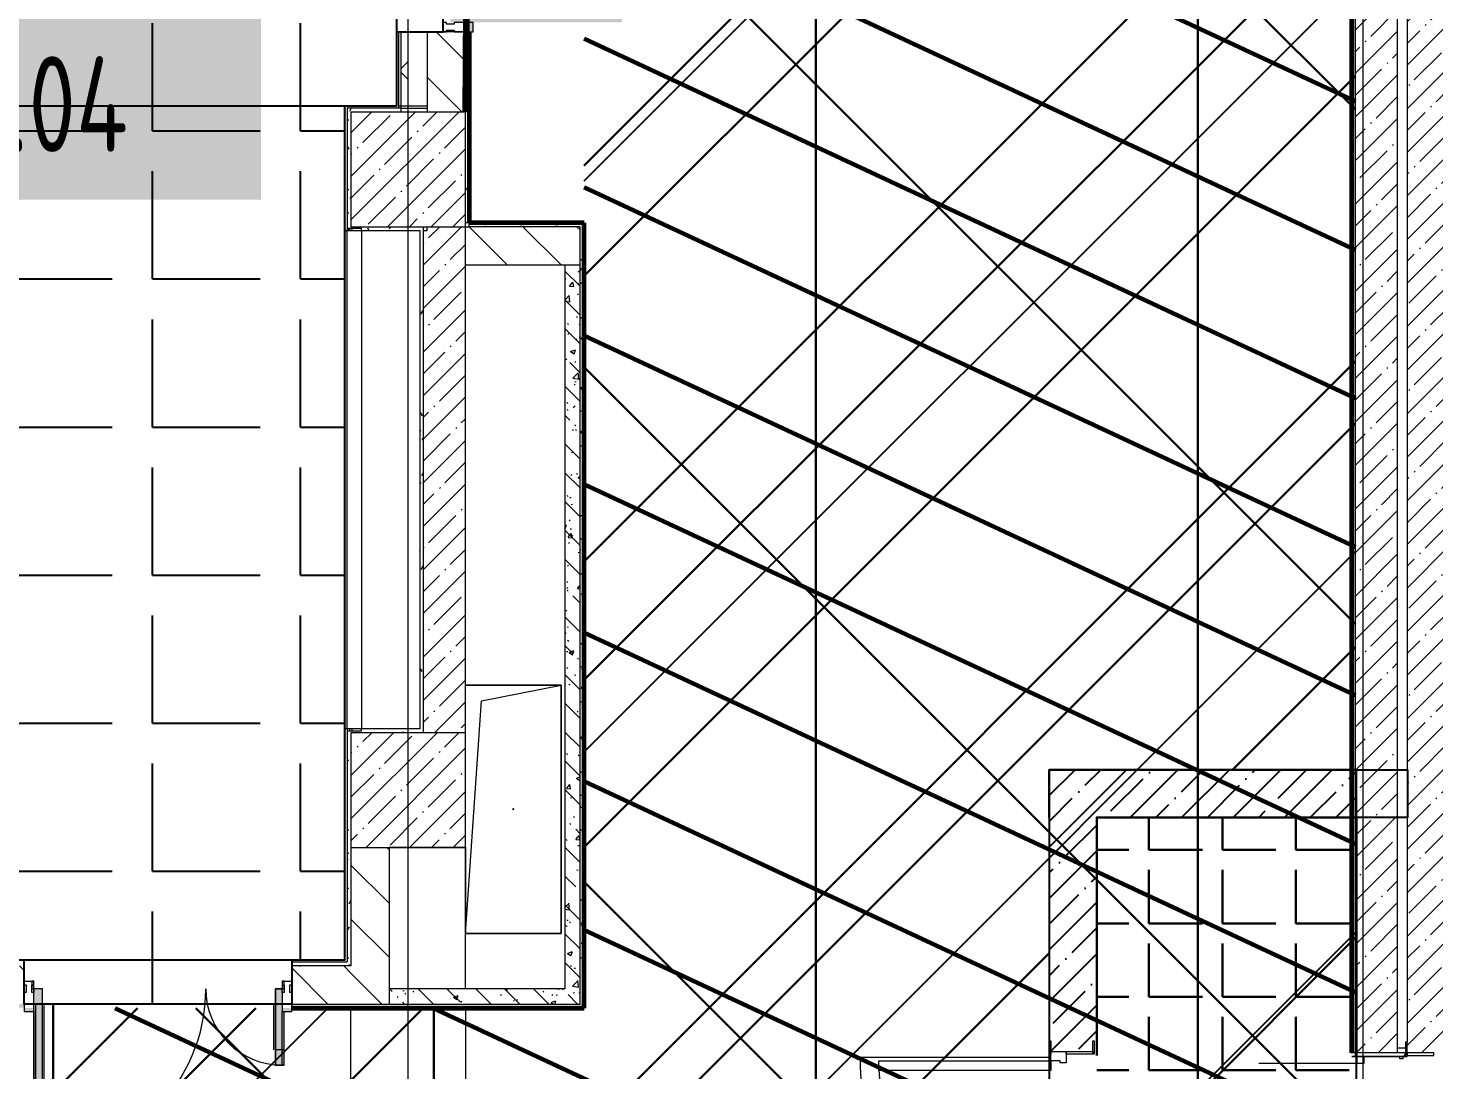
# Model space of a CAD drawing. Header units: millimetres. Extents: x -164500 to 426394, y -51911 to 102118.
# Drawn here: x 180092 to 187452, y 13434 to 18889 of the extents above; entities that cross this region are included whole.
import ezdxf

# ---------------------------------------------------------------- set-up
doc = ezdxf.new("R2010")
doc.units = ezdxf.units.MM
doc.linetypes.add('Осевая', pattern=[6350, 1270, -952.5, 3175, -952.5])
for name, color, linetype, lineweight in [('0) шлифовка', 5, 'Continuous', 60), ('1.4) Плинтус ПЛ-4', 6, 'Continuous', 60), ('284 стык. профилей', 1, 'Continuous', 120), ('5.3) Л-7 Линолеум 4 вып', 230, 'Continuous', 30), ('7.4) НЗ Плитка 600х600 лиф. шахты', 52, 'Continuous', 30), ('7.5) НЗ Линолеум Темпо ПЛЮС', 134, 'Continuous', 30), ('A-DETL-GENF', 7, 'Continuous', 9), ('A-FLOR', 7, 'Continuous', 9), ('A-GENM', 7, 'Continuous', 9), ('A-GLAZ-CWMG', 7, 'Continuous', 9), ('A-GLAZ-CWMG-1', 7, 'Continuous', 20), ('A-WALL', 7, 'Continuous', 5), ('I-WALL', 7, 'Continuous', 5), ('S-COLS', 7, 'Continuous', 9), ('S-COLS-1', 7, 'Continuous', 5), ('Оси', 7, 'Continuous', 9), ('Оси-2', 7, 'Осевая', 9)]:
    doc.layers.add(name, color=color, linetype=linetype, lineweight=lineweight)
for name, color, linetype in [('1.1.1) Плитка КР1 Остаток', 52, 'Continuous'), ('2) защита вин плитк', 6, 'Continuous'), ('3.2.3) П-13.2', 6, 'Continuous')]:
    doc.layers.add(name, color=color, linetype=linetype)
for name, color, linetype, lineweight, true_color, transparency in [('A-AREA-PATT-1', 7, 'Continuous', 5, 0xa5bae0, 1), ('A-AREA-PATT-2', 7, 'Continuous', 5, 0xcde0ef, 1), ('A-FLOR-PATT-1', 7, 'Continuous', 9, 0xeef6ff, 0.5)]:
    doc.layers.add(name, color=color, linetype=linetype, lineweight=lineweight, true_color=true_color, transparency=transparency)
for name, color, linetype, lineweight, true_color in [('A-DOOR-1', 7, 'Continuous', 5, 0xc0c0c0), ('A-DOOR-FRAM-1', 7, 'Continuous', 5, 0xc0c0c0), ('A-WALL-1', 9, 'Continuous', 5, 0x808080), ('A-WALL-FNSH-1', 9, 'Continuous', 5, 0x808080)]:
    doc.layers.add(name, color=color, linetype=linetype, lineweight=lineweight, true_color=true_color)
doc.styles.add('СПДС', font='ГОСТ тип А.ttf', dxfattribs={"width": 0.9})
pattern_1 = [(45, (148772.12, -0.94), (-114.04925, 114.04925), []), (45, (148886.17, -0.94), (-114.04925, 114.04925), [201.612, -40.322, 6.706, -33.617])]
pattern_2 = [(135, (148772.12, -0.94), (-141.4214, -141.4214), [])]
pattern_3 = [(135, (148772.12, -0.94), (-150.8683, -150.8683), [213.36, -35.56, 7.112, -35.56]), (135, (148772.12, 149.83), (-150.8683, -150.8683), []), (50, (148772.12, -0.94), (255.0577, -22.3145), [26.67, -293.37]), (355, (148772.12, -0.94), (-49.3404, 267.4791), [21.336, -234.696]), (100.451, (148793.38, -2.8), (205.7195, 245.1636), [22.666, -249.326]), (46.184, (148772.12, 70.18), (379.511, -58.86), [40.005, -440.055]), (96.636, (148803.75, 65.27), (332.3634, 346.399), [33.999, -373.989]), (351.184, (148772.12, 70.18), (332.367, 346.3953), [32.004, -352.044]), (21, (148807.68, 52.4), (212.2602, -143.1711), [26.67, -293.37]), (326, (148807.68, 52.4), (86.5224, 257.8632), [21.336, -234.696]), (71.451, (148825.37, 40.47), (298.784, 114.6901), [22.666, -249.326]), (37.5, (148772.12, -0.94), (4.32385, 118.3775), [6.706, -225.146, 6.706, -231.546, -235.585]), (37.5, (148772.12, -0.94), (4.32385, 118.3775), [-470.103, 6.706, -228.879]), (7.5, (148772.12, -0.94), (93.5476, 140.2533), [6.706, -129.134, 6.706, -219.812, -89.789]), (7.5, (148772.12, -0.94), (93.5476, 140.2533), [-362.356, 6.706, -83.083]), (327.5, (148692.82, -0.94), (189.82734, -8.02019), [6.706, -82.194, 6.706, -270.662, -368.046]), (327.5, (148692.82, -0.94), (189.82734, -8.02019), [-366.268, 6.706, -361.34]), (317.5, (148657.26, -0.94), (207.38114, 35.59764), [6.706, -108.864, 6.706, -177.495, -261.366]), (317.5, (148657.26, -0.94), (207.38114, 35.59764), [-299.771, 6.706, -254.66])]
pattern_4 = [(0, (148772.123, -0.94), (243.84, 60.96), [20.117, -162.763, 20.117, -162.763, -975.36]), (0, (148772.123, -0.94), (243.84, 60.96), [-365.76, 20.117, -345.643, 20.117, -162.763, -426.72]), (0, (148772.123, -0.94), (243.84, 60.96), [-914.4, 20.117, -101.803, 20.117, -284.683]), (120, (148863.563, 29.54), (-174.71291, 180.691634), [20.117, -162.763, 20.117, -162.763, -975.36]), (120, (148863.563, 29.54), (-174.71291, 180.691634), [-365.76, 20.117, -345.643, 20.117, -162.763, -426.72]), (120, (148863.563, 29.54), (-174.71291, 180.691634), [-914.4, 20.117, -101.803, 20.117, -284.683]), (240, (148894.043, 151.46), (-69.12709, -241.651634), [20.117, -162.763, 20.117, -162.763, -975.36]), (240, (148894.043, 151.46), (-69.12709, -241.651634), [-365.76, 20.117, -345.643, 20.117, -162.763, -426.72]), (240, (148894.043, 151.46), (-69.12709, -241.651634), [-914.4, 20.117, -101.803, 20.117, -284.683])]

# ---------------------------------------------------------------- blocks, each defined once
blk = doc.blocks.new('BSC_Колонна _Прямоугольная - 600х600-V332-Объем проектирования 2 этажа')
at = {"layer": 'S-COLS-1'}
h = blk.add_hatch(dxfattribs=at)
h.set_pattern_fill('FP_81', color=256, style=0, pattern_type=2)
h.set_pattern_definition([(45, (-33310, -18150), (-114.04925, 114.04925), []), (45, (-33195.95, -18150), (-114.04925, 114.04925), [201.613, -40.323, 6.706, -33.617])])
h.paths.add_polyline_path([(50.6, -300), (300, -300), (300, 300), (-300, 300), (-300, -300), (47.9, -300)])
for p, q in [((300, 300), (-300, 300)), ((-300, 300), (-300, -300)), ((300, -300), (300, 300)), ((-300, -300), (300, -300))]:
    blk.add_line(p, q, dxfattribs=at)
blk = doc.blocks.new('BSC_Колонна _Прямоугольная - 600х600-V343-Объем проектирования 2 этажа')
at = {"layer": 'S-COLS-1'}
h = blk.add_hatch(dxfattribs=at)
h.set_pattern_fill('FP_90', color=256, style=0, pattern_type=2)
h.set_pattern_definition([(45, (-33310, -14900), (-114.04925, 114.04925), []), (45, (-33195.95, -14900), (-114.04925, 114.04925), [201.613, -40.323, 6.706, -33.617])])
h.paths.add_polyline_path([(300, -300), (300, 300), (-300, 300), (-300, -300)])
for p, q in [((300, 300), (-300, 300)), ((-300, 300), (-300, -300)), ((300, -300), (300, 300)), ((-300, -300), (300, -300))]:
    blk.add_line(p, q, dxfattribs=at)
blk = doc.blocks.new('GM_Отверстие прямоугольное _в плите_ - Отверстие-21981135-Объем проектирования 2 этажа')
at = {"layer": 'A-GENM'}
for p, q in [((-250, 650), (250, 650)), ((250, 650), (-250, 650)), ((-166.7, 566.7), (250, 650)), ((250, 650), (250, -650)), ((250, -650), (250, 650)), ((-250, -650), (-166.7, 566.7)), ((-250, -650), (-250, -200)), ((-250, -200), (-250, -650)), ((250, -650), (-250, -650)), ((-250, -650), (250, -650))]:
    blk.add_line(p, q, dxfattribs=at)
for start, end in [(360, 180), (180, 360)]:
    blk.add_arc((0, 0), 2.5, start, end, dxfattribs=at)
blk = doc.blocks.new('Прямоугольный импост - Импост структурный с накладкой - 160мм Темный-32479175-Объем проектирования 2 этажа')
at = {"layer": 'A-GLAZ-CWMG-1'}
for p, q in [((-50, 40), (-50, 140)), ((-50, 140), (0, 140)), ((0, 140), (0, 40)), ((-40, 40), (-50, 40)), ((-50, -17), (-50, 0)), ((-50, 0), (-40, 0)), ((-40, 0), (-40, 40)), ((-10, 40), (-10, 0)), ((0, 40), (-10, 40)), ((-10, 0), (0, 0)), ((0, 0), (0, -17)), ((0, -17), (-50, -17))]:
    blk.add_line(p, q, dxfattribs=at)
blk = doc.blocks.new('Прямоугольный импост - Импост структурный с накладкой - 160мм Темный-32479277-Объем проектирования 2 этажа')
at = {"layer": 'A-GLAZ-CWMG-1'}
for p, q in [((0, 140), (-50, 140)), ((-50, 140), (-50, 40)), ((0, 40), (0, 140)), ((-50, 40), (-40, 40)), ((-40, 0), (-50, 0)), ((-50, 0), (-50, -17)), ((-40, 40), (-40, 0)), ((-10, 0), (-10, 40)), ((-10, 40), (0, 40)), ((0, 0), (-10, 0)), ((0, -17), (0, 0)), ((-50, -17), (0, -17))]:
    blk.add_line(p, q, dxfattribs=at)
blk = doc.blocks.new('Прямоугольный импост - Импост структурный с накладкой - 160мм Темный-V507-Объем проектирования 2 этажа')
at = {"layer": 'A-GLAZ-CWMG-1'}
for p, q in [((0, 140), (-50, 140)), ((-50, 140), (-50, 40)), ((0, 40), (0, 140)), ((-50, 40), (-40, 40)), ((-40, 0), (-50, 0)), ((-50, 0), (-50, -17)), ((-40, 40), (-40, 0)), ((-10, 0), (-10, 40)), ((-10, 40), (0, 40)), ((0, 0), (-10, 0)), ((0, -17), (0, 0)), ((-50, -17), (0, -17))]:
    blk.add_line(p, q, dxfattribs=at)
blk = doc.blocks.new('110_Дверь_СКБ_2Ст - Д-2 1450x2100h_Лестничная клетка EIS60-31576737-Объем проектирования 2 этажа')
at = {"layer": 'A-DOOR-1'}
for p, q in [((-637.5, 1010), (-637.5, 110)), ((-587.5, 1010), (-637.5, 1010)), ((-587.5, 110), (-587.5, 1010)), ((662.5, 510), (612.5, 510)), ((612.5, 510), (612.5, 110)), ((662.5, 110), (662.5, 510)), ((-637.5, 110), (-587.5, 110)), ((612.5, 110), (662.5, 110))]:
    blk.add_line(p, q, dxfattribs=at)
for centre, radius, start, end in [((-637.5, 110), 900, 0, 90), ((662.5, 110), 400, 90, 180)]:
    blk.add_arc(centre, radius, start, end, dxfattribs=at)
at = {"layer": 'A-DOOR-FRAM-1'}
for p, q in [((-672.5, 118), (-742.5, 118)), ((-742.5, 118), (-742.5, 110)), ((-742.5, 110), (-672.5, 110)), ((-637.5, 110), (-687.5, 110)), ((-687.5, 110), (-687.5, 30)), ((-672.5, 110), (-672.5, 118)), ((-637.5, 60), (-637.5, 110)), ((662.5, 110), (662.5, 60)), ((712.5, 110), (662.5, 110)), ((767.5, 118), (697.5, 118)), ((697.5, 118), (697.5, 110)), ((697.5, 110), (767.5, 110)), ((712.5, 30), (712.5, 110)), ((767.5, 110), (767.5, 118)), ((-687.5, 30), (-627.5, 30)), ((-672.5, 30), (-687.5, 30)), ((-687.5, 30), (-687.5, -110)), ((-672.5, -110), (-672.5, 30)), ((-627.5, 60), (-637.5, 60)), ((-627.5, 30), (-627.5, 60)), ((662.5, 60), (652.5, 60)), ((652.5, 60), (652.5, 30)), ((652.5, 30), (712.5, 30)), ((712.5, 30), (697.5, 30)), ((697.5, 30), (697.5, -110)), ((712.5, -110), (712.5, 30)), ((-672.5, -110), (-742.5, -110)), ((-742.5, -110), (-742.5, -118)), ((-742.5, -118), (-672.5, -118)), ((-687.5, -110), (-672.5, -110)), ((-672.5, -118), (-672.5, -110)), ((697.5, -110), (712.5, -110)), ((767.5, -110), (697.5, -110)), ((697.5, -110), (697.5, -118)), ((697.5, -118), (767.5, -118)), ((767.5, -118), (767.5, -110))]:
    blk.add_line(p, q, dxfattribs=at)

msp = doc.modelspace()

# ---------------------------------------------------------------- hatches: boundary and pattern name
at = {"linetype": 'ByBlock', "ltscale": 0.5}
h = msp.add_hatch(dxfattribs=at)
h.set_pattern_fill('ANSI35', color=256, scale=30)
h.set_pattern_definition([(45, (38.13, 6), (-134.70384, 134.70384), []), (45, (172.83, 6), (-134.70384, 134.70384), [238.125, -47.625, 0, -47.625])])
h.paths.add_polyline_path([(185687.427, 14755.992), (187047.427, 14755.992), (187047.427, 15005.992), (185437.427, 15005.992), (185437.427, 14755.992), (185437.427, 13511.449), (185687.427, 13511.449)])
at = {"layer": '0) шлифовка', "true_color": 0x2776bb}
h = msp.add_hatch(dxfattribs=at)
h.set_pattern_fill('ANSI31', color=152, scale=222, angle=110)
h.set_pattern_definition([(155, (169003.1, 23029.06), (-297.882, -638.811), [])])
h.paths.add_polyline_path([(187042.123, 22926.529), (179707.482, 22964.583), (179703.123, 521), (187042.123, 418.471), (187042.123, 5248.059), (185961.123, 5248.059), (185961.123, 7921), (187042.123, 7921)])
h.paths.add_polyline_path([(183003.123, 13758.059), (179703.262, 13758.059), (179703.123, 22964.643), (183003.123, 22964.643)])
at = {"layer": '1.1.1) Плитка КР1 Остаток'}
h = msp.add_hatch(dxfattribs=at)
h.set_pattern_fill('ANGLE', color=256, scale=111)
h.set_pattern_definition([(0, (205553.1, 26879), (0, 775.335), [563.88, -211.455]), (90, (205553.1, 26879), (-775.335, 5e-14), [563.88, -211.455])])
h.paths.add_polyline_path([(182021.123, 20428.059), (179362.123, 20428.059), (179362.123, 18480.059), (182021.123, 18480.059)])
h.paths.add_polyline_path([(182082.123, 20269.059), (182021.123, 20269.059), (182021.123, 18869.059), (182082.123, 18869.059)])
h.paths.add_polyline_path([(182265.123, 20269.059), (182082.123, 20269.059), (182082.123, 18869.059), (182265.123, 18869.059), (182265.123, 18919.059)])
h.paths.add_polyline_path([(181751.123, 18480.059), (179813.123, 18480.059), (179813.123, 14010.059), (181751.123, 14010.059)])
h.paths.add_polyline_path([(179813.123, 18480.059), (179362.123, 18480.059), (179362.123, 18449.059), (179382.123, 18449.059), (179382.123, 17849.059), (179362.123, 17849.059), (179362.123, 15429.89), (179813.123, 15429.89)])
h.paths.add_polyline_path([(181472.123, 14010.059), (180072.123, 14010.059), (180072.123, 13896.059), (180122.123, 13896.059), (180122.123, 13879.059), (180112.123, 13879.059), (180112.123, 13839.059), (180122.123, 13839.059), (180122.123, 13859.059), (180167.123, 13859.059), (180167.123, 13779.059), (181422.123, 13779.059), (181422.123, 13839.059), (181432.123, 13839.059), (181432.123, 13879.059), (181422.123, 13879.059), (181422.123, 13896.059), (181472.123, 13896.059)])
at = {"layer": '2) защита вин плитк'}
h = msp.add_hatch(dxfattribs=at)
h.set_pattern_fill('ANSI31', color=256, scale=600)
h.set_pattern_definition([(45, (169003.1, 23029), (-1347.04, 1347.04), [])])
h.paths.add_polyline_path([(187042.123, 22926.529), (179707.482, 22964.583), (179703.123, 521), (187042.123, 418.471), (187042.123, 5248.059), (185961.123, 5248.059), (185961.123, 7921), (187042.123, 7921)])
h.paths.add_polyline_path([(183003.123, 13758.059), (179703.262, 13758.059), (179703.123, 22964.643), (183003.123, 22964.643)])
at = {"layer": '3.2.3) П-13.2'}
h = msp.add_hatch(dxfattribs=at)
h.set_pattern_fill('ANSI32', color=256, scale=222)
h.set_pattern_definition([(45, (169003.1, 23029), (-1495.21, 1495.21), []), (45, (170000, 23029), (-1495.21, 1495.21), [])])
h.paths.add_polyline_path([(187042.123, 22926.529), (179707.482, 22964.583), (179703.123, 521), (187042.123, 418.471), (187042.123, 5248.059), (185961.123, 5248.059), (185961.123, 7921), (187042.123, 7921)])
h.paths.add_polyline_path([(183003.123, 13758.059), (179703.262, 13758.059), (179703.123, 22964.643), (183003.123, 22964.643)])
at = {"layer": '5.3) Л-7 Линолеум 4 вып'}
h = msp.add_hatch(dxfattribs=at)
h.set_pattern_fill('ANSI37', color=256, scale=600)
h.set_pattern_definition([(45, (169003.1, 23029), (-1347.04, 1347.04), []), (135, (169003.1, 23029), (-1347.04, -1347.04), [])])
h.paths.add_polyline_path([(187042.123, 22926.529), (179707.482, 22964.583), (179703.123, 521), (187042.123, 418.471), (187042.123, 5248.059), (185961.123, 5248.059), (185961.123, 7921), (187042.123, 7921)])
h.paths.add_polyline_path([(183003.123, 13758.059), (179703.262, 13758.059), (179703.123, 22964.643), (183003.123, 22964.643)])
at = {"layer": '7.4) НЗ Плитка 600х600 лиф. шахты', "true_color": 0xf26722}
h = msp.add_hatch(dxfattribs=at)
h.set_pattern_fill('ANGLE', color=30, scale=55)
h.set_pattern_definition([(0, (205553.12, 26879), (0, 384.175), [279.4, -104.775]), (90, (205553.12, 26879), (-384.175, 2e-14), [279.4, -104.775])])
h.paths.add_polyline_path([(185687.427, 11133.67), (187047.427, 11133.67), (187047.427, 14755.992), (185687.427, 14755.992)])
at = {"layer": '7.5) НЗ Линолеум Темпо ПЛЮС'}
h = msp.add_hatch(dxfattribs=at)
h.set_pattern_fill('ANSI31', color=256, scale=333)
h.set_pattern_definition([(45, (169003.1, 23029.1), (-747.606, 747.606), [])])
h.paths.add_polyline_path([(187042.123, 22926.529), (179707.482, 22964.583), (179703.123, 521), (187042.123, 418.471), (187042.123, 5248.059), (185961.123, 5248.059), (185961.123, 7921), (187042.123, 7921)])
h.paths.add_polyline_path([(183003.123, 13758.059), (179703.262, 13758.059), (179703.123, 22964.643), (183003.123, 22964.643)])
h.paths.add_polyline_path([(187047.427, 15005.992), (185437.427, 15005.992), (185437.427, 10235.992), (187047.427, 10235.992)])
at = {"layer": 'A-AREA-PATT-1'}
h = msp.add_hatch(color=256, dxfattribs=at)
h.paths.add_polyline_path([(181756.623, 14004.559), (181756.623, 18474.559), (182026.623, 18474.559), (182026.623, 18869.059), (182021.123, 18869.059), (182021.123, 18480.059), (181751.123, 18478.113), (181751.123, 14010.059), (181472.123, 14010.059), (181472.123, 14004.559), (181754.203, 14004.559)])
h.paths.add_polyline_path([(179942.623, 14004.559), (180072.123, 14004.559), (180072.123, 14010.059), (179813.123, 14010.059), (179813.123, 15429.89), (179382.123, 15429.89), (179382.123, 17849.059), (179362.123, 17849.059), (179362.123, 15429.89), (177332.123, 15429.89), (177332.123, 15379.727), (179782.123, 15379.727), (179782.123, 15354.559), (179807.623, 15354.5), (179807.623, 14004.559), (179813.123, 14004.559)])
h.paths.add_polyline_path([(179362.123, 18449.059), (179382.123, 18449.059), (179382.123, 20428.059), (182021.123, 20428.059), (182021.123, 20269.059), (182026.623, 20269.059), (182026.623, 20433.559), (179226.623, 20433.559), (179226.623, 21999.059), (179221.123, 21999.059), (179221.123, 20428.059), (179362.123, 20428.059), (179362.123, 18474.559)])
h.paths.add_polyline_path([(179226.623, 22599.059), (179226.623, 26344.558), (177332.123, 26344.558), (177332.123, 26269.44), (179221.123, 26269.44), (179221.123, 22599.059)])
at = {"layer": 'A-AREA-PATT-2'}
h = msp.add_hatch(color=256, dxfattribs=at)
h.paths.add_polyline_path([(187288.123, 7919.559), (187291.623, 7920.059), (187289.53, 7930.059), (187281.623, 7930.059), (187281.623, 7919.559)])
h.paths.add_polyline_path([(169022.123, 7919.559), (169022.123, 8529.507), (168992.123, 8529.507), (168992.123, 7919.559), (169017.123, 7919.559)])
h.paths.add_polyline_path([(187291.123, 7989.059), (187291.623, 7990.235), (187291.623, 8079.059), (187288.123, 8079.059), (187288.123, 8029.059), (187291.123, 8029.059), (187291.123, 7999.059)])
h.paths.add_polyline_path([(187288.123, 10064.059), (187291.623, 10064.059), (187291.123, 10114.059), (187288.123, 10114.059)])
h.paths.add_polyline_path([(169022.123, 10274.507), (169022.123, 10879.059), (169002.623, 10877.109), (169002.623, 10274.507)])
h.paths.add_polyline_path([(187266.623, 10668.059), (187286.623, 10668.059), (187286.623, 10678.559), (187266.623, 10678.559)])
h.paths.add_polyline_path([(181432.123, 13739.059), (181472.123, 13739.059), (181470.173, 13758.559), (181422.123, 13758.559), (181422.123, 13739.059)])
h.paths.add_polyline_path([(180072.123, 13739.059), (180122.123, 13739.059), (180120.173, 13758.559), (180072.123, 13758.559)])
h.paths.add_polyline_path([(182422.123, 18869.059), (182422.123, 18919.059), (182402.623, 18917.109), (182402.623, 18869.059)])
h.paths.add_polyline_path([(182402.623, 20219.059), (182422.123, 20219.059), (182422.123, 20269.059), (182402.623, 20267.109), (182402.623, 20221.009)])
at = {"layer": 'A-FLOR-PATT-1'}
h = msp.add_hatch(color=256, dxfattribs=at)
h.paths.add_polyline_path([(162402.033, 7899.059), (162442.033, 7899.059), (162442.033, 8729.059), (162402.033, 8729.059), (162402.033, 7902.762)])
h.paths.add_polyline_path([(173072.123, 7899.059), (173072.123, 8229.059), (173032.123, 8229.059), (173032.123, 7899.059)])
h.paths.add_polyline_path([(163662.033, 7899.059), (163702.033, 7899.059), (163702.033, 8229.059), (163662.033, 8229.059), (163662.033, 7919.059)])
h.paths.add_polyline_path([(171772.123, 7899.059), (171812.123, 7899.059), (171812.123, 8729.059), (171772.123, 8729.059), (171772.123, 7919.059)])
h.paths.add_polyline_path([(154167.123, 7914.059), (154167.123, 8314.059), (154127.123, 8314.059), (154127.123, 7914.059)])
h.paths.add_polyline_path([(152912.123, 7914.059), (152912.123, 8809.059), (152872.123, 8809.059), (152872.123, 7914.059), (152902.123, 7914.059)])
h.paths.add_polyline_path([(187288.123, 8029.059), (187288.123, 8074.059), (186295.623, 8074.059), (186295.623, 8029.059), (187286.588, 8029.059)])
h.paths.add_polyline_path([(168782.123, 8519.507), (168862.123, 8519.507), (168862.123, 8564.507), (168022.123, 8564.507), (168022.123, 8519.507), (168398.033, 8519.507)])
h.paths.add_polyline_path([(186895.695, 10019.059), (187288.123, 10019.059), (187288.123, 10064.059), (186295.623, 10064.059), (186295.623, 10019.059), (186762.123, 10019.059)])
h.paths.add_polyline_path([(168037.123, 10189.507), (168862.123, 10189.507), (168862.123, 10234.507), (168037.123, 10234.507)])
h.paths.add_polyline_path([(180167.123, 12959.059), (180167.123, 13779.059), (180122.123, 13779.059), (180122.123, 12959.059)])
h.paths.add_polyline_path([(181432.123, 13459.059), (181432.123, 13739.059), (181422.123, 13739.059), (181422.123, 13779.059), (181387.123, 13779.059), (181387.123, 13459.059), (181422.123, 13459.059)])
h.paths.add_polyline_path([(182804.774, 18919.059), (183202.123, 18919.059), (183202.123, 18964.059), (182382.123, 18964.059), (182382.123, 18919.059), (182422.123, 18919.059)])
h.paths.add_polyline_path([(182570.277, 20184.059), (182702.123, 20184.059), (182702.123, 20229.059), (182422.123, 20229.059), (182422.123, 20219.059), (182382.123, 20219.059), (182382.123, 20184.059), (182435.248, 20184.059)])
h = msp.add_hatch(color=256, dxfattribs=at)
h.paths.add_polyline_path([(181387.123, 13779.059), (181422.123, 13779.059), (181422.123, 13839.059), (181432.123, 13839.059), (181432.123, 13859.059), (181387.123, 13859.059)])
h.paths.add_polyline_path([(180122.123, 13779.059), (180167.123, 13779.059), (180167.123, 13859.059), (180122.123, 13859.059), (180122.123, 13786.916)])
h.paths.add_polyline_path([(182382.123, 18919.059), (182382.123, 18964.059), (182302.123, 18964.059), (182302.123, 18919.059), (182349.311, 18919.059)])
h.paths.add_polyline_path([(182382.123, 20184.059), (182382.123, 20219.059), (182322.123, 20219.059), (182322.123, 20229.059), (182302.123, 20229.059), (182302.123, 20184.059), (182322.123, 20184.059)])
at = {"layer": 'I-WALL'}
h = msp.add_hatch(dxfattribs=at)
h.set_pattern_fill('FP_1', color=256, style=0, pattern_type=2)
h.set_pattern_definition(pattern_1)
h.paths.add_polyline_path([(187312.123, 10449.058), (187532.123, 10449.059), (187532.123, 12124.059), (187312.123, 12124.059), (187312.123, 10679.059)])
h.paths.add_polyline_path([(187532.123, 13524.059), (187532.123, 21574.059), (187312.123, 21574.059), (187312.123, 13524.059), (187527.655, 13524.059)])
h.paths.add_polyline_path([(187523.675, 22974.059), (187532.123, 22974.059), (187532.123, 23399.059), (187422.883, 23399.059), (187312.123, 23419.337), (187312.123, 22974.059), (187482.123, 22974.059)])
h = msp.add_hatch(dxfattribs=at)
h.set_pattern_fill('FP_1', color=256, style=0, pattern_type=2)
h.set_pattern_definition(pattern_1)
h.paths.add_polyline_path([(187042.123, 11199.059), (187262.123, 11199.059), (187262.123, 12124.059), (187042.123, 12124.059), (187042.123, 12099.059)])
h.paths.add_polyline_path([(187262.123, 13524.059), (187262.123, 21574.059), (187042.123, 21574.059), (187042.123, 13524.059), (187189.127, 13524.059)])
h.paths.add_polyline_path([(187262.123, 22974.059), (187262.123, 23399.059), (187042.123, 23399.059), (187042.123, 22974.059), (187189.127, 22974.059)])
h = msp.add_hatch(dxfattribs=at)
h.set_pattern_fill('FP_191', color=256, style=0, pattern_type=2)
h.set_pattern_definition(pattern_4)
h.paths.add_polyline_path([(182382.123, 17849.059), (182402.123, 17849.059), (182392.123, 17859.059)])
h.paths.add_polyline_path([(182382.123, 17849.059), (182402.123, 17871.059), (182402.123, 18869.059), (182382.123, 18869.059), (182382.123, 17869.059)])
h.paths.add_polyline_path([(182382.123, 20269.059), (182402.123, 20269.059), (182402.123, 20854.059), (182390.123, 20854.059), (182390.123, 20824.059), (182382.123, 20824.059), (182382.123, 20369.059)])
h.paths.add_polyline_path([(182390.123, 21954.059), (182402.123, 21954.059), (182402.123, 23003.059), (182382.123, 23002.059), (182382.123, 21984.059), (182390.123, 21984.059)])
h = msp.add_hatch(dxfattribs=at)
h.set_pattern_fill('FP_191', color=256, style=0, pattern_type=2)
h.set_pattern_definition(pattern_4)
h.paths.add_polyline_path([(187042.123, 11199.059), (187042.123, 12124.059), (187022.123, 12124.059), (187022.123, 11220.059)])
h.paths.add_polyline_path([(187022.123, 11199.059), (187042.123, 11199.059), (187022.123, 11219.059)])
h.paths.add_polyline_path([(187022.123, 13524.059), (187042.123, 13524.059), (187041.779, 21574.059), (187022.123, 21574.059), (187022.123, 13549.059)])
h.paths.add_polyline_path([(187022.468, 22974.059), (187042.123, 22974.059), (187042.123, 23015.559), (187022.123, 23002.059), (187022.123, 22974.059)])
h = msp.add_hatch(dxfattribs=at)
h.set_pattern_fill('FP_23', color=256, style=0, pattern_type=2)
h.set_pattern_definition(pattern_2)
h.paths.add_polyline_path([(182382.123, 18449.059), (182382.123, 18869.059), (182182.123, 18869.059), (182182.123, 18449.059)])
h.paths.add_polyline_path([(182182.123, 20269.059), (182382.123, 20269.059), (182382.123, 20789.059), (182182.123, 20789.059), (182182.123, 20369.059)])
h = msp.add_hatch(dxfattribs=at)
h.set_pattern_fill('FP_197', color=256, style=0, pattern_type=2)
h.set_pattern_definition([(135, (148772.12, -0.94), (-169.7056, -169.7056), []), (225, (148772.12, -0.94), (169.7056, -169.7056), [])])
h.paths.add_polyline_path([(182060.096, 18449.059), (182082.123, 18449.059), (182082.123, 18869.059), (182045.123, 18869.059), (182045.123, 18449.059)])
h.paths.add_polyline_path([(182053.998, 20269.059), (182082.123, 20269.059), (182082.123, 20489.059), (182045.123, 20489.059), (182045.123, 20269.059)])
h = msp.add_hatch(dxfattribs=at)
h.set_pattern_fill('FP_191', color=256, style=0, pattern_type=2)
h.set_pattern_definition(pattern_4)
h.paths.add_polyline_path([(182045.123, 18449.059), (182045.123, 18469.059), (181762.123, 18469.059), (181762.123, 18449.059), (182032.123, 18449.059)])
h = msp.add_hatch(dxfattribs=at)
h.set_pattern_fill('FP_191', color=256, style=0, pattern_type=2)
h.set_pattern_definition(pattern_4)
h.paths.add_polyline_path([(181762.123, 17829.059), (181782.123, 17829.059), (181782.123, 18449.059), (181762.123, 18449.059), (181762.123, 18027.903)])
h = msp.add_hatch(dxfattribs=at)
h.set_pattern_fill('FP_191', color=256, style=0, pattern_type=2)
h.set_pattern_definition(pattern_4)
h.paths.add_polyline_path([(182129.986, 17829.059), (182162.123, 17829.059), (182162.123, 17849.059), (181782.123, 17849.059), (181782.123, 17829.059), (181837.123, 17829.059)])
h = msp.add_hatch(dxfattribs=at)
h.set_pattern_fill('FP_191', color=256, style=0, pattern_type=2)
h.set_pattern_definition(pattern_4)
h.paths.add_polyline_path([(182162.123, 15199.059), (182162.123, 17829.059), (182142.123, 17829.059), (182142.123, 15199.059)])
h = msp.add_hatch(dxfattribs=at)
h.set_pattern_fill('FP_1', color=256, style=0, pattern_type=2)
h.set_pattern_definition(pattern_1)
h.paths.add_polyline_path([(182162.123, 15199.059), (182382.123, 15201.216), (182382.123, 17849.059), (182162.123, 17849.059), (182162.123, 15201.308)])
h = msp.add_hatch(dxfattribs=at)
h.set_pattern_fill('FP_23', color=256, style=0, pattern_type=2)
h.set_pattern_definition(pattern_2)
h.paths.add_polyline_path([(182382.123, 17649.059), (182982.123, 17649.059), (182982.123, 17849.059), (182382.123, 17848.369), (182382.123, 17726.666)])
h = msp.add_hatch(dxfattribs=at)
h.set_pattern_fill('FP_191', color=256, style=0, pattern_type=2)
h.set_pattern_definition(pattern_4)
h.paths.add_polyline_path([(182402.544, 17849.059), (182982.123, 17849.059), (182982.025, 17869.055), (182401.171, 17869.059), (182392.123, 17859.059), (182402.123, 17849.059)])
h = msp.add_hatch(dxfattribs=at)
h.set_pattern_fill('FP_191', color=256, style=0, pattern_type=2)
h.set_pattern_definition(pattern_4)
h.paths.add_polyline_path([(183002.123, 13779.059), (183002.123, 17869.059), (182982.123, 17869.059), (182982.123, 13779.059)])
h = msp.add_hatch(dxfattribs=at)
h.set_pattern_fill('FP_41', color=256, style=0, pattern_type=2)
h.set_pattern_definition(pattern_3)
h.paths.add_polyline_path([(182982.123, 13779.059), (182982.123, 17649.059), (182902.123, 17649.059), (182902.123, 13779.059)])
h = msp.add_hatch(dxfattribs=at)
h.set_pattern_fill('FP_191', color=256, style=0, pattern_type=2)
h.set_pattern_definition(pattern_4)
h.paths.add_polyline_path([(181762.123, 15199.059), (182142.123, 15201.317), (182142.123, 15219.059), (181762.123, 15219.059), (181762.123, 15201.476)])
h = msp.add_hatch(dxfattribs=at)
h.set_pattern_fill('FP_191', color=256, style=0, pattern_type=2)
h.set_pattern_definition(pattern_4)
h.paths.add_polyline_path([(181762.123, 13979.059), (181782.123, 13979.059), (181782.123, 15199.059), (181762.123, 15199.059), (181762.123, 13999.059)])
h = msp.add_hatch(dxfattribs=at)
h.set_pattern_fill('FP_23', color=256, style=0, pattern_type=2)
h.set_pattern_definition(pattern_2)
h.paths.add_polyline_path([(181855.556, 13779.059), (181982.123, 13779.059), (181982.123, 14599.059), (181782.123, 14599.059), (181782.123, 13779.059)])
h = msp.add_hatch(dxfattribs=at)
h.set_pattern_fill('FP_191', color=256, style=0, pattern_type=2)
h.set_pattern_definition(pattern_4)
h.paths.add_polyline_path([(179961.783, 13979.059), (180072.123, 13979.059), (180072.123, 13999.059), (179782.123, 13999.059), (179782.123, 13979.059), (179802.457, 13979.059)])
h.paths.add_polyline_path([(181761.79, 13979.059), (181762.123, 13979.059), (181762.123, 13999.059), (181472.123, 13999.059), (181472.123, 13979.059), (181751.123, 13979.059)])
h = msp.add_hatch(dxfattribs=at)
h.set_pattern_fill('FP_23', color=256, style=0, pattern_type=2)
h.set_pattern_definition(pattern_2)
h.paths.add_polyline_path([(179802.123, 13779.059), (180072.123, 13780.024), (180072.123, 13979.059), (179782.123, 13979.059), (179782.123, 13779.059)])
h.paths.add_polyline_path([(181782.123, 13779.059), (181782.123, 13979.059), (181472.123, 13979.059), (181472.123, 13779.059)])
h = msp.add_hatch(dxfattribs=at)
h.set_pattern_fill('FP_41', color=256, style=0, pattern_type=2)
h.set_pattern_definition(pattern_3)
h.paths.add_polyline_path([(182852.72, 13779.059), (182902.123, 13779.059), (182902.123, 13859.059), (181982.123, 13859.059), (181982.123, 13779.059), (182382.123, 13779.059)])
h = msp.add_hatch(dxfattribs=at)
h.set_pattern_fill('FP_191', color=256, style=0, pattern_type=2)
h.set_pattern_definition(pattern_4)
h.paths.add_polyline_path([(182982.123, 13759.059), (183002.123, 13759.059), (183002.123, 13779.059), (181472.123, 13779.059), (181472.123, 13759.059), (182902.123, 13759.059)])
h.paths.add_polyline_path([(170661.623, 13759.059), (180072.123, 13759.059), (180072.123, 13779.059), (169002.123, 13779.059), (169002.623, 13759.059), (170210.215, 13759.059)])
h = msp.add_hatch(dxfattribs=at)
h.set_pattern_fill('FP_191', color=256, style=0, pattern_type=2)
h.set_pattern_definition(pattern_4)
h.paths.add_polyline_path([(187262.123, 13504.059), (187312.123, 13504.059), (187309.824, 13509.059), (187304.123, 13509.059), (187304.123, 13524.059), (187042.123, 13524.059), (187042.123, 13504.059), (187189.127, 13504.059)])

# ---------------------------------------------------------------- linework, layer by layer
at = {"linetype": 'ByBlock', "ltscale": 0.5}
for points in [[(185437.427, 12130.992), (185437.427, 10235.992), (187047.427, 10235.992), (187047.427, 15005.992), (185437.427, 15005.992), (185437.427, 13511.449)], [(185687.427, 15005.992), (185437.427, 15005.992), (185437.427, 13511.449)], [(185437.427, 14755.992), (185437.427, 14755.992), (185437.427, 15005.992), (187313.313, 15005.992), (187313.313, 14755.992), (185687.427, 14755.992)], [(185687.427, 13511.449), (185687.427, 14755.992)]]:
    msp.add_lwpolyline(points, dxfattribs=at)
msp.add_lwpolyline([(187047.427, 15005.992), (185437.427, 15005.992), (185437.427, 10235.992), (187047.427, 10235.992)], close=True)
at = {"layer": '1.1.1) Плитка КР1 Остаток'}
for points in [[(182021.123, 18480.059), (179362.123, 18480.059), (179362.123, 20428.059), (182021.123, 20428.059)], [(182265.123, 20269.059), (182021.123, 20269.059), (182021.123, 18869.059), (182265.123, 18869.059)], [(179813.123, 14010.059), (181751.123, 14010.059), (181751.123, 18480.059), (179813.123, 18480.059)], [(181472.123, 13779.059), (180072.123, 13779.059), (180072.123, 14010.059), (181472.123, 14010.059)]]:
    msp.add_lwpolyline(points, close=True, dxfattribs=at)
at = {"layer": '1.4) Плинтус ПЛ-4'}
for p, q in [((187021.123, 21574.059), (187021.123, 13524.059)), ((182403.123, 17870.059), (182403.123, 18869.059)), ((183003.123, 17870.059), (182403.123, 17870.059)), ((183003.123, 13758.059), (183003.123, 17870.059)), ((181472.123, 13758.059), (183003.123, 13758.059))]:
    msp.add_line(p, q, dxfattribs=at)
at = {"layer": '284 стык. профилей'}
msp.add_lwpolyline([(182395.123, 20309.059), (182382.123, 18449.059)], dxfattribs=at)
at = {"layer": '7.4) НЗ Плитка 600х600 лиф. шахты', "color": 114, "true_color": 0x139b48}
msp.add_lwpolyline([(187047.427, 13467.104), (187047.427, 14755.992), (185687.427, 14755.992), (185687.427, 13510)], dxfattribs=at)
at = {"layer": '7.5) НЗ Линолеум Темпо ПЛЮС'}
for points in [[(184216.931, 21639.059), (184216.931, 139.059)], [(186216.931, 139.059), (186216.931, 21639.059)], [(180223.013, 13778.059), (180216.931, 139.059)], [(182216.931, 139.059), (182216.931, 13758.059)]]:
    msp.add_lwpolyline(points, dxfattribs=at)
at = {"layer": 'A-DETL-GENF'}
for p, q in [((180167.123, 13859.059), (180122.123, 13859.059)), ((180122.123, 13839.059), (180122.123, 13859.059)), ((180167.123, 13859.059), (180122.123, 13859.059)), ((180122.123, 13859.059), (180122.123, 13839.059)), ((180167.123, 12959.059), (180167.123, 13859.059)), ((180167.123, 12959.059), (180167.123, 13859.059)), ((181387.123, 13859.059), (181422.123, 13859.059)), ((181387.123, 13459.059), (181387.123, 13859.059)), ((181387.123, 13859.059), (181387.123, 13459.059)), ((181422.123, 13859.059), (181387.123, 13859.059)), ((180122.123, 13779.059), (180167.123, 13779.059)), ((180132.123, 13039.059), (180132.123, 13779.059)), ((180176.123, 13039.059), (180176.123, 13779.059)), ((181378.123, 13539.059), (181378.123, 13779.059)), ((181422.123, 13779.059), (181387.123, 13779.059)), ((180122.123, 12959.059), (180122.123, 13739.059)), ((180122.123, 13739.059), (180122.123, 12959.059)), ((181422.123, 13539.059), (181422.123, 13739.059)), ((181432.123, 13459.059), (181432.123, 13739.059)), ((181432.123, 13459.059), (181432.123, 13739.059)), ((181432.123, 13539.059), (181387.123, 13539.059)), ((181432.123, 13459.059), (181387.123, 13459.059)), ((181387.123, 13459.059), (181432.123, 13459.059))]:
    msp.add_line(p, q, dxfattribs=at)
at = {"layer": 'A-DOOR-1'}
for p, q in [((180122.123, 13899.059), (180112.123, 13899.059)), ((180112.123, 13899.059), (180112.123, 13859.059)), ((180112.123, 13859.059), (180122.123, 13859.059)), ((180122.123, 13859.059), (180122.123, 13899.059)), ((180122.123, 13839.059), (180122.123, 13859.059)), ((181432.123, 13899.059), (181422.123, 13899.059)), ((181422.123, 13899.059), (181422.123, 13859.059)), ((181422.123, 13839.059), (181422.123, 13859.059)), ((181422.123, 13859.059), (181432.123, 13859.059)), ((181432.123, 13859.059), (181432.123, 13899.059)), ((180122.123, 12959.059), (180122.123, 13739.059)), ((181422.123, 13459.059), (181422.123, 13739.059))]:
    msp.add_line(p, q, dxfattribs=at)
for centre, radius, start, end in [((180122.123, 13859.059), 900, 270, 0), ((181422.123, 13859.059), 400, 180, 270)]:
    msp.add_arc(centre, radius, start, end, dxfattribs=at)
at = {"layer": 'A-DOOR-FRAM-1'}
for p, q in [((187312.123, 13579.059), (187304.123, 13579.059)), ((187304.123, 13579.059), (187304.123, 13509.059)), ((187312.123, 13509.059), (187312.123, 13579.059)), ((187304.123, 13509.059), (187312.123, 13509.059)), ((187452.123, 13524.059), (187312.123, 13524.059)), ((187312.123, 13524.059), (187312.123, 13509.059)), ((187312.123, 13509.059), (187452.123, 13509.059)), ((187452.123, 13509.059), (187452.123, 13524.059))]:
    msp.add_line(p, q, dxfattribs=at)
at = {"layer": 'A-FLOR'}
for p, q in [((183003.123, 13780), (183003.123, 17850)), ((183003.123, 13779.059), (183003.123, 17849.059)), ((181982.123, 14600), (182382.123, 14600)), ((181982.123, 14599.059), (182382.123, 14599.059)), ((182382.123, 13860), (182382.123, 14600)), ((182382.123, 13859.059), (182382.123, 14599.059)), ((181472.123, 14000), (181472.123, 13897)), ((181472.123, 13999.059), (181472.123, 13896.059)), ((181472.123, 13880), (181472.123, 13840)), ((181472.123, 13879.059), (181472.123, 13839.059)), ((181422.123, 13780), (180122.123, 13780)), ((181422.123, 13779.059), (180122.123, 13779.059)), ((181782.123, 8012.747), (181782.123, 13760)), ((181782.123, 8011.806), (181782.123, 13759.059)), ((182382.123, 13760), (182382.123, 8012.747)), ((182382.123, 13759.059), (182382.123, 8011.806)), ((187262.123, 13550), (187304.123, 13550)), ((187262.123, 13549.059), (187304.123, 13549.059)), ((185442.958, 13499.123), (184448.159, 13499.123)), ((187085.273, 13505), (187085.273, 13468.045)), ((187085.273, 13504.059), (187085.273, 13467.104)), ((187085.273, 13468.045), (186535.273, 13468.045))]:
    msp.add_line(p, q, dxfattribs=at)
msp.add_arc((185442.958, 13479.134), 995, 178.848904, 257.3294636, dxfattribs=at)
msp.add_arc((185442.958, 13479.134), 995, 178.848904, 257.3294636, dxfattribs=at)
at = {"layer": 'A-WALL'}
for p, q in [((187042.123, 13504.059), (187042.123, 21574.059)), ((182045.123, 18449.059), (182045.123, 18869.059)), ((182082.123, 18449.059), (182082.123, 18869.059)), ((182182.123, 18869.059), (182182.123, 18449.059)), ((182382.123, 18869.059), (182382.123, 18449.059)), ((182382.123, 18449.059), (182382.123, 18869.059)), ((181774.623, 17839.059), (181774.623, 17829.059)), ((181787.123, 17839.059), (181787.123, 17829.059)), ((182382.123, 17849.059), (182402.123, 17849.059)), ((181774.623, 15219.059), (181774.623, 15209.059)), ((181787.123, 15219.059), (181787.123, 15209.059)), ((181782.123, 13979.059), (181472.123, 13979.059)), ((187272.123, 13504.059), (187272.123, 13494.059)), ((187272.123, 13494.059), (187292.123, 13494.059)), ((187292.123, 13494.059), (187292.123, 13504.059))]:
    msp.add_line(p, q, dxfattribs=at)
at = {"layer": 'A-WALL-1'}
for p, q in [((187262.123, 13524.059), (187262.123, 21574.059)), ((187312.123, 21519.059), (187312.123, 13579.059)), ((182032.123, 18869.059), (182032.123, 18469.059)), ((182402.123, 18869.059), (182032.123, 18869.059)), ((182045.123, 18469.059), (181762.123, 18469.059)), ((181762.123, 18469.059), (181762.123, 17829.059)), ((181762.123, 17829.059), (182142.123, 17829.059)), ((181837.123, 17839.059), (181787.123, 17839.059)), ((181787.123, 17829.059), (181837.123, 17829.059)), ((181837.123, 17829.059), (181837.123, 17839.059)), ((182142.123, 17829.059), (182142.123, 15219.059)), ((182162.123, 15199.059), (182162.123, 17849.059)), ((182162.123, 17829.059), (182182.123, 17829.059)), ((182182.123, 17829.059), (182182.123, 17849.059)), ((182402.123, 17869.059), (182382.123, 17869.059)), ((182382.123, 15199.059), (182382.123, 17849.059)), ((182402.123, 17849.059), (182402.123, 17870.059)), ((182982.123, 17849.059), (182402.123, 17849.059)), ((182982.123, 13779.059), (182982.123, 17849.059)), ((183002.123, 13759.059), (183002.123, 17869.059)), ((182382.123, 17649.059), (182982.123, 17649.059)), ((182902.123, 17649.059), (182902.123, 13859.059)), ((182142.123, 15219.059), (181762.123, 15219.059)), ((181762.123, 15219.059), (181762.123, 13999.059)), ((181837.123, 15219.059), (181787.123, 15219.059)), ((181787.123, 15209.059), (181837.123, 15209.059)), ((181837.123, 15209.059), (181837.123, 15219.059)), ((181782.123, 14599.059), (181782.123, 13979.059)), ((181982.123, 14599.059), (181982.123, 13779.059)), ((181472.123, 13896.059), (181472.123, 13759.059)), ((182902.123, 13859.059), (181982.123, 13859.059)), ((181472.123, 13779.059), (182982.123, 13779.059)), ((181472.123, 13759.059), (183002.123, 13759.059)), ((187304.123, 13524.059), (187022.123, 13524.059)), ((187312.123, 13505.059), (187312.123, 13509.059))]:
    msp.add_line(p, q, dxfattribs=at)
at = {"layer": 'A-WALL-FNSH-1'}
for p, q in [((187022.123, 13524.059), (187022.123, 21574.059)), ((182032.123, 18869.059), (182021.123, 18869.059)), ((182021.123, 18869.059), (182021.123, 18480.059)), ((182402.123, 18869.059), (182402.123, 17870.059)), ((182403.123, 18869.059), (182402.123, 18869.059)), ((182021.123, 18480.059), (181751.123, 18480.059)), ((181751.123, 18480.059), (181751.123, 17829.059)), ((182182.123, 18480.059), (182032.123, 18480.059)), ((182045.123, 18469.059), (182182.123, 18469.059)), ((181751.123, 17829.059), (181787.123, 17829.059)), ((181787.123, 17839.059), (181762.123, 17839.059)), ((182402.123, 17869.059), (183002.123, 17869.059)), ((181751.123, 15219.059), (181751.123, 14010.059)), ((181787.123, 15219.059), (181751.123, 15219.059)), ((181762.123, 15209.059), (181787.123, 15209.059)), ((181751.123, 14010.059), (181472.123, 14010.059)), ((181472.123, 14010.059), (181472.123, 13999.059)), ((181472.123, 13999.059), (181762.123, 13999.059)), ((181472.123, 13759.059), (181472.123, 13758.059)), ((187021.123, 13524.059), (187022.123, 13524.059)), ((187312.123, 13505.059), (187022.123, 13505.059)), ((187022.123, 13505.059), (187022.123, 13504.059)), ((187022.123, 13504.059), (187312.123, 13504.059)), ((187312.123, 13504.059), (187312.123, 13505.059))]:
    msp.add_line(p, q, dxfattribs=at)
at = {"layer": 'I-WALL'}
for p, q in [((181751.123, 15219.059), (181751.123, 17829.059)), ((181762.123, 15219.059), (181762.123, 17829.059)), ((181837.123, 17829.059), (181837.123, 15219.059))]:
    msp.add_line(p, q, dxfattribs=at)
at = {"layer": 'Оси'}
for points in [[(182082.123, -1907.2), (182082.123, 3092.8), (182082.123, 22397.13), (182082.123, 27397.13)], [(187082.123, -1907.2), (187082.123, 3092.8), (187082.123, 18776.78), (187082.123, 23776.78)]]:
    msp.add_lwpolyline(points, dxfattribs=at)
at = {"layer": 'Оси-2'}
for p, q in [((182082.123, 3093.741), (182082.123, 22398.071)), ((187082.123, 3093.741), (187082.123, 18777.722))]:
    msp.add_line(p, q, dxfattribs=at)

# ---------------------------------------------------------------- block references
at = {"layer": 'A-DOOR-1', "xscale": -1, "rotation": 90.00000000000007}
msp.add_blockref('110_Дверь_СКБ_2Ст - Д-2 1450x2100h_Лестничная клетка EIS60-31576737-Объем проектирования 2 этажа', (185556.356, 12843.492), dxfattribs=at)
at = {"layer": 'A-GENM'}
msp.add_blockref('GM_Отверстие прямоугольное _в плите_ - Отверстие-21981135-Объем проектирования 2 этажа', (182632.123, 14799.059), dxfattribs=at)
at = {"layer": 'A-GLAZ-CWMG'}
for name, p, rotation in [('Прямоугольный импост - Импост структурный с накладкой - 160мм Темный-V507-Объем проектирования 2 этажа', (182282.123, 18869.059), 269.9999999999996), ('Прямоугольный импост - Импост структурный с накладкой - 160мм Темный-32479277-Объем проектирования 2 этажа', (180072.123, 13879.059), 180)]:
    msp.add_blockref(name, p, dxfattribs=dict(at, rotation=rotation))
at = {"layer": 'A-GLAZ-CWMG', "extrusion": (0, 0, -1), "rotation": 180}
msp.add_blockref('Прямоугольный импост - Импост структурный с накладкой - 160мм Темный-32479175-Объем проектирования 2 этажа', (-181472.123, 13879.059), dxfattribs=at)
at = {"layer": 'S-COLS'}
for name, p in [('BSC_Колонна _Прямоугольная - 600х600-V332-Объем проектирования 2 этажа', (182082.123, 18149.059)), ('BSC_Колонна _Прямоугольная - 600х600-V343-Объем проектирования 2 этажа', (182082.123, 14899.059))]:
    msp.add_blockref(name, p, dxfattribs=at)

# ---------------------------------------------------------------- texts
at = {"insert": (179805.841, 18741.062), "char_height": 500, "width": 1255.44262, "attachment_point": 1, "style": 'СПДС', "bg_fill": 1, "box_fill_scale": 1.5, "bg_fill_color": 7, "bg_fill_true_color": 16777215, "bg_fill_transparency": 0}
msp.add_mtext('1.04', dxfattribs=at)

doc.saveas('drawing.dxf')
